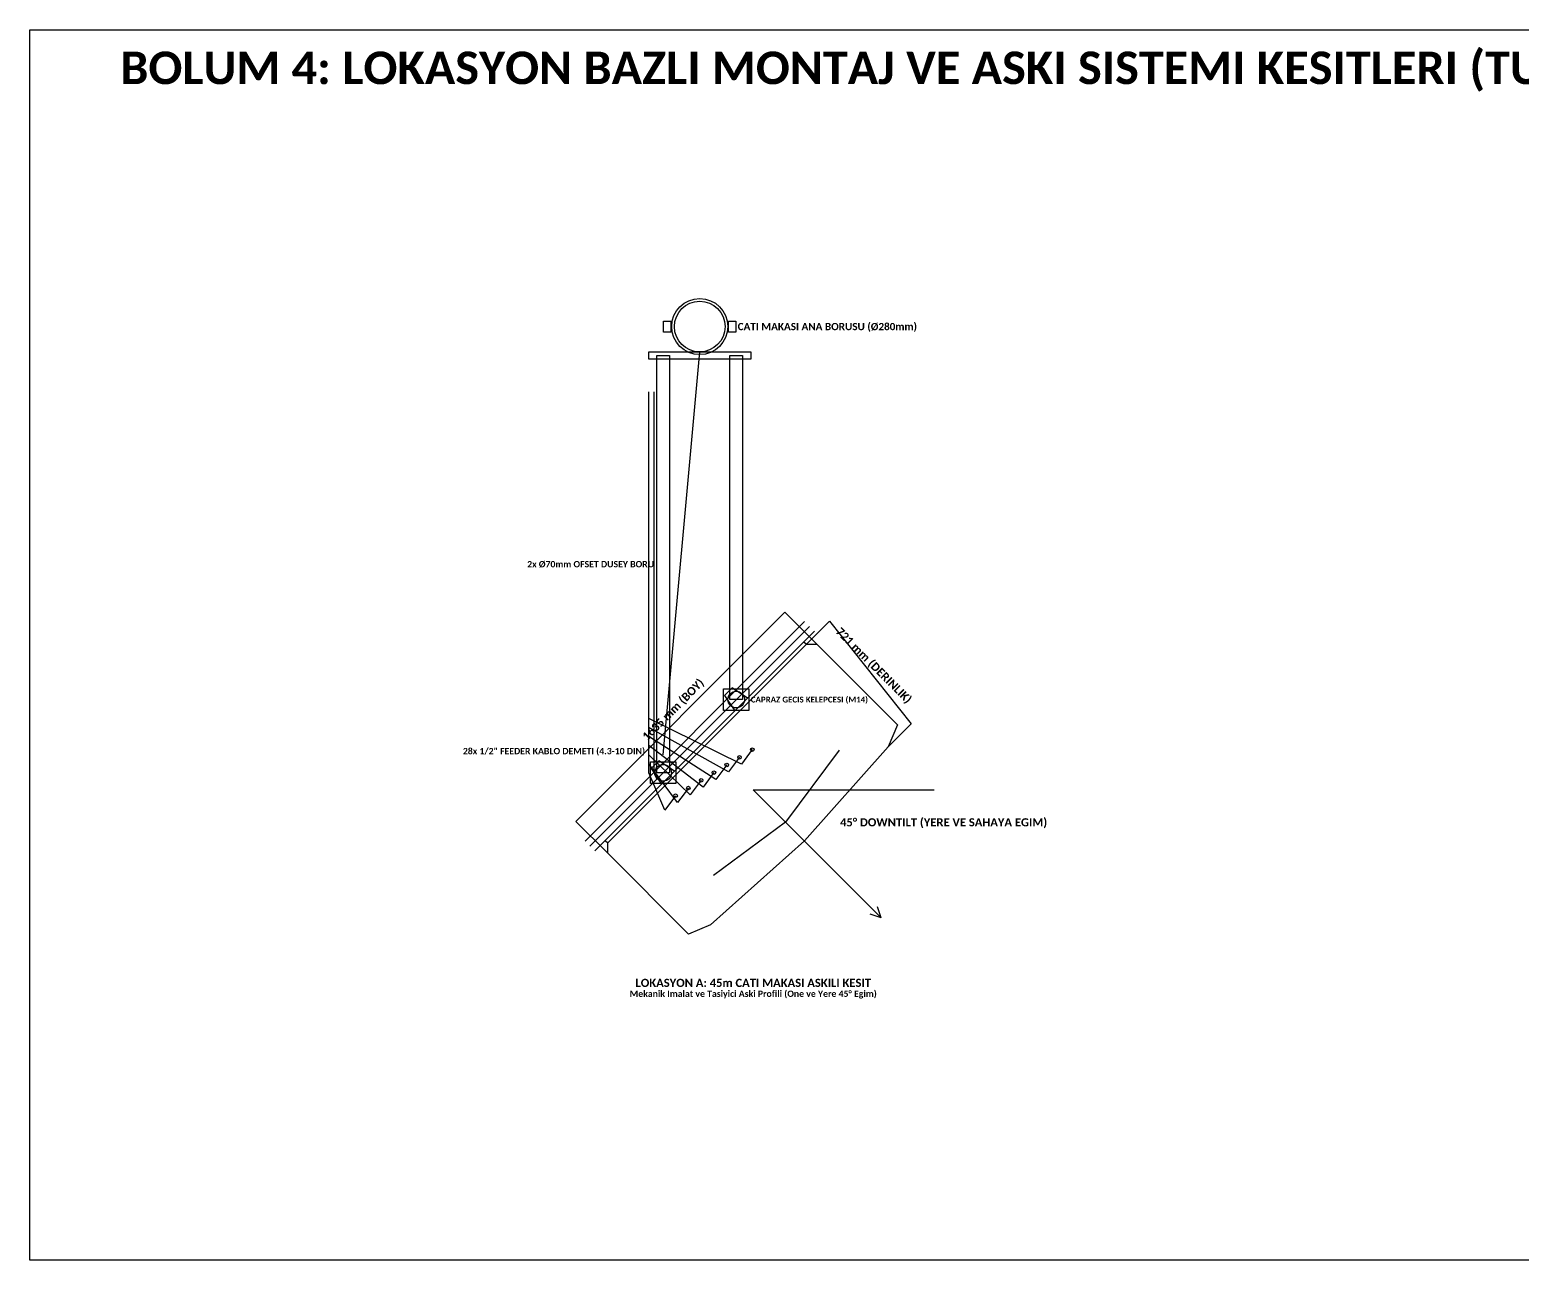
# Model space of a CAD drawing. Header units: metres. Extents: x -21.5 to 32.7, y -2.6 to 19.8.
# Drawn here: x -18 to -9.75, y -2.6 to 4.2 of the extents above; entities that cross this region are included whole.
import ezdxf
from ezdxf.enums import TextEntityAlignment as Align

# ---------------------------------------------------------------- set-up
doc = ezdxf.new("R2010")
doc.units = ezdxf.units.M
for name, color, linetype in [('CELIK_KIRIS_KOLON', 9, 'CONTINUOUS'), ('EKP_MATSING_ANTEN', 2, 'CONTINUOUS'), ('KABLO_TAVALARI', 6, 'CONTINUOUS'), ('METIN_BILGI', 7, 'CONTINUOUS'), ('MONTAJ_BORULARI', 2, 'CONTINUOUS'), ('OLCULER', 1, 'CONTINUOUS')]:
    doc.layers.add(name, color=color, linetype=linetype)
doc.styles.get("Standard").update_dxf_attribs({"font": 'calibrib.ttf'})

msp = doc.modelspace()

# ---------------------------------------------------------------- linework, layer by layer
at = {"layer": 'CELIK_KIRIS_KOLON'}
for p, q in [((-14.4983, 0.1937), (-14.296, 2.42)), ((-13.7199, 0.8182), (-14.8182, -0.2801)), ((-13.7199, 0.8182), (-13.7058, 0.8041)), ((-14.1171, 0.5641), (-14.1595, 0.5217)), ((-14.1595, 0.5217), (-14.1021, 0.436)), ((-14.0314, 0.5067), (-14.1171, 0.5641)), ((-14.1021, 0.436), (-14.0314, 0.5067)), ((-14.5217, 0.1595), (-14.5641, 0.1171)), ((-14.5641, 0.1171), (-14.5067, 0.0314)), ((-14.436, 0.1021), (-14.5217, 0.1595)), ((-14.5067, 0.0314), (-14.436, 0.1021)), ((-14.8182, -0.2801), (-14.8041, -0.2942))]:
    msp.add_line(p, q, dxfattribs=at)
for points in [[(-14.496, 2.53), (-14.496, 2.59), (-14.456, 2.59), (-14.456, 2.53)], [(-14.136, 2.53), (-14.136, 2.59), (-14.096, 2.59), (-14.096, 2.53)], [(-14.5783, 2.38), (-14.5783, 2.42), (-14.0137, 2.42), (-14.0137, 2.38)], [(-14.1637, 0.4383), (-14.1637, 0.5583), (-14.0237, 0.5583), (-14.0237, 0.4383)], [(-14.5683, 0.0337), (-14.5683, 0.1537), (-14.4283, 0.1537), (-14.4283, 0.0337)]]:
    msp.add_lwpolyline(points, close=True, dxfattribs=at)
for centre, radius in [((-14.296, 2.56), 0.155), ((-14.0937, 0.4983), 0.0461), ((-14.4983, 0.0937), 0.0461)]:
    msp.add_circle(centre, radius, dxfattribs=at)
at = {"layer": 'EKP_MATSING_ANTEN'}
for p, q in [((-14.8041, -0.2942), (-13.7058, 0.8041)), ((-13.7058, 0.8041), (-13.6486, 0.8047)), ((-13.6486, 0.8047), (-13.2024, 0.3585)), ((-13.2024, 0.3585), (-13.2537, 0.2364)), ((-13.5257, 0.2194), (-13.8216, -0.1784)), ((-13.2537, 0.2364), (-13.7168, -0.2832)), ((-13.8216, -0.1784), (-14.2194, -0.4743)), ((-14.8047, -0.3514), (-14.8041, -0.2942)), ((-13.7168, -0.2832), (-14.2364, -0.7463)), ((-14.3585, -0.7976), (-14.8047, -0.3514)), ((-14.2364, -0.7463), (-14.3585, -0.7976))]:
    msp.add_line(p, q, dxfattribs=at)
at = {"layer": 'KABLO_TAVALARI'}
for p, q in [((-14.5783, 0.0937), (-14.5783, 2.2)), ((-14.5483, 0.0937), (-14.5483, 2.2)), ((-14.0653, 0.1417), (-14.5783, 0.3937)), ((-14.136, 0.0993), (-14.5783, 0.3437)), ((-14.2067, 0.0568), (-14.5783, 0.2937)), ((-14.2774, 0.0144), (-14.5783, 0.2437)), ((-14.3481, -0.028), (-14.5783, 0.1937)), ((-14.076, 0.1793), (-14.136, 0.0993)), ((-14.0053, 0.2217), (-14.0653, 0.1417)), ((-14.4189, -0.0705), (-14.5783, 0.1437)), ((-14.4896, -0.1129), (-14.5783, 0.0937)), ((-14.2174, 0.0944), (-14.2774, 0.0144)), ((-14.1467, 0.1368), (-14.2067, 0.0568)), ((-14.3589, 0.0095), (-14.4189, -0.0705)), ((-14.2881, 0.052), (-14.3481, -0.028)), ((-14.4296, -0.0329), (-14.4896, -0.1129))]:
    msp.add_line(p, q, dxfattribs=at)
for centre in [(-14.076, 0.1793), (-14.0053, 0.2217), (-14.2174, 0.0944), (-14.1467, 0.1368), (-14.3589, 0.0095), (-14.2881, 0.052), (-14.4296, -0.0329)]:
    msp.add_circle(centre, 0.01, dxfattribs=at)
at = {"layer": 'METIN_BILGI'}
msp.add_lwpolyline([(-18, -2.6), (-18, 4.2), (8, 4.2), (8, -2.6)], close=True, dxfattribs=at)
at = {"layer": 'MONTAJ_BORULARI'}
for p, q in [((-13.716, 0.9299), (-14.9299, -0.284)), ((-13.689, 0.903), (-14.903, -0.311)), ((-13.6621, 0.876), (-14.876, -0.3379))]:
    msp.add_line(p, q, dxfattribs=at)
for points in [[(-14.5333, 0.0937), (-14.5333, 2.4), (-14.4633, 2.4), (-14.4633, 0.0937)], [(-14.1287, 0.4983), (-14.1287, 2.4), (-14.0587, 2.4), (-14.0587, 0.4983)]]:
    msp.add_lwpolyline(points, close=True, dxfattribs=at)
msp.add_circle((-14.296, 2.56), 0.14, dxfattribs=at)
at = {"layer": 'OLCULER'}
for p, q in [((-14.9815, -0.1747), (-13.8253, 0.9815)), ((-13.6486, 0.8047), (-13.8253, 0.9815)), ((-13.7058, 0.8041), (-13.5785, 0.9313)), ((-13.5785, 0.9313), (-13.1265, 0.3637)), ((-13.2537, 0.2364), (-13.1265, 0.3637)), ((-14, 0), (-13, 0)), ((-14, 0), (-13.2929, -0.7071)), ((-14.8047, -0.3514), (-14.9815, -0.1747)), ((-13.2929, -0.7071), (-13.3129, -0.6471)), ((-13.2929, -0.7071), (-13.3529, -0.6871))]:
    msp.add_line(p, q, dxfattribs=at)

# ---------------------------------------------------------------- texts
at = {"layer": 'KABLO_TAVALARI'}
msp.add_text('28x 1/2" FEEDER KABLO DEMETI (4.3-10 DIN)', height=0.035, dxfattribs=at).set_placement((-14.5983, 0.2137), align=Align.MIDDLE_RIGHT)
at = {"layer": 'METIN_BILGI'}
msp.add_text('BOLUM 4: LOKASYON BAZLI MONTAJ VE ASKI SISTEMI KESITLERI (TUM TRIBUN VE CATILAR)', height=0.18, dxfattribs=at).set_placement((-17.5, 3.9))
for s, height, p in [('CATI MAKASI ANA BORUSU (Ø280mm)', 0.04, (-14.086, 2.56)), ('CAPRAZ GECIS KELEPCESI (M14)', 0.032, (-14.0137, 0.4983))]:
    msp.add_text(s, height=height, dxfattribs=at).set_placement(p, align=Align.MIDDLE_LEFT)
msp.add_text('2x Ø70mm OFSET DUSEY BORU', height=0.035, dxfattribs=at).set_placement((-14.5483, 1.2468), align=Align.MIDDLE_RIGHT)
for s, height, p in [('LOKASYON A: 45m CATI MAKASI ASKILI KESIT', 0.045, (-14, -1.0675)), ('Mekanik Imalat ve Tasiyici Aski Profili (One ve Yere 45° Egim)', 0.035, (-14, -1.1275))]:
    msp.add_text(s, height=height, dxfattribs=at).set_placement(p, align=Align.MIDDLE_CENTER)
at = {"layer": 'OLCULER'}
for s, rotation, p in [('721 mm (DERINLIK)', -45, (-13.3325, 0.6875)), ('1635 mm (BOY)', 45, (-14.4434, 0.4434))]:
    msp.add_text(s, height=0.045, rotation=rotation, dxfattribs=at).set_placement(p, align=Align.MIDDLE_CENTER)
msp.add_text('45° DOWNTILT (YERE VE SAHAYA EGIM)', height=0.045, dxfattribs=at).set_placement((-13.52, -0.18), align=Align.MIDDLE_LEFT)

doc.saveas('drawing.dxf')
